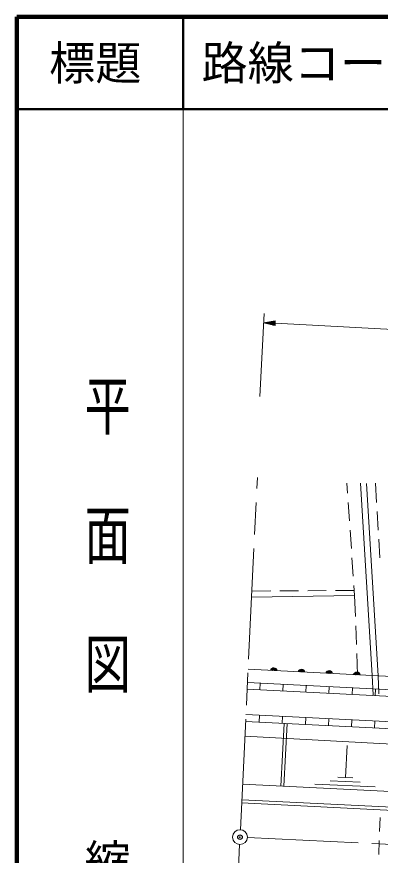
# Model space of a CAD drawing. Units: millimetres, scale not verified. Extents: x 40000 to 680000, y 20000 to 380000.
# Drawn here: x 40000 to 79350, y 289183 to 380000 of the extents above; entities that cross this region are included whole.
import ezdxf
from ezdxf.enums import TextEntityAlignment as Align

# ---------------------------------------------------------------- set-up
doc = ezdxf.new("R2010")
doc.units = ezdxf.units.MM
doc.header["$LTSCALE"] = 1000
doc.header["$PDMODE"] = 32
doc.header["$PDSIZE"] = 500
doc.linetypes.add('CHAIN', pattern=[18.5, 12, -1.5, 3.5, -1.5])
for name, color, linetype, lineweight in [('M-BGD', 7, 'Continuous', 13), ('M-BMK', 2, 'CHAIN', 13), ('M-BMK-SRVR', 3, 'Continuous', 13), ('M-STR-HTXT', 7, 'Continuous', 13), ('M-STR-STRD', 7, 'Continuous', 13), ('M-TTL', 2, 'Continuous', 140), ('M-TTL-BAND', 7, 'Continuous', 13), ('M-TTL-LINE', 7, 'Continuous', 50)]:
    doc.layers.add(name, color=color, linetype=linetype, lineweight=lineweight)
doc.layers.add('M-OTRS', color=6, linetype='Continuous')
doc.layers.add('M-TTL-TXT', color=7, linetype='Continuous')
doc.styles.add('@ＭＳ ゴシック', font='')
doc.styles.add('ＭＳ ゴシック', font='')
doc.styles.get('@ＭＳ ゴシック').set_extended_font_data('@MS Gothic')
doc.styles.get('ＭＳ ゴシック').set_extended_font_data('MS Gothic')

msp = doc.modelspace()

# ---------------------------------------------------------------- linework, layer by layer
at = {"layer": 'M-BGD'}
for p, q in [((75808, 328391), (75733, 329478)), ((77222, 329478), (78479, 308639)), ((77878, 329444), (79135, 308606)), ((78957, 327402), (78836, 329496)), ((76016, 325398), (75878, 327394)), ((79130, 324407), (79015, 326404)), ((76224, 322406), (76085, 324401)), ((79304, 321412), (79188, 323409)), ((76431, 319413), (76293, 321408)), ((74497, 317857), (76538, 317871)), ((76576, 317328), (76501, 318415)), ((76576, 317328), (65423, 317117)), ((65456, 317797), (67497, 317810)), ((68497, 317817), (70497, 317830)), ((71497, 317837), (73497, 317851)), ((76661, 315023), (76576, 317328)), ((76772, 312025), (76698, 314024)), ((76893, 308721), (76808, 311026)), ((64977, 307905), (87690, 306758)), ((78479, 308639), (78572, 306569)), ((79135, 308606), (79209, 306650)), ((64940, 307156), (87653, 306008)), ((66346, 307836), (66308, 307087)), ((68843, 307710), (68805, 306961)), ((71340, 307584), (71302, 306834)), ((73837, 307457), (73799, 306708)), ((76333, 307331), (76296, 306582)), ((78830, 307205), (78792, 306456)), ((87743, 303273), (64810, 304420)), ((66253, 303597), (66290, 304346)), ((87707, 302524), (64773, 303671)), ((68944, 303462), (68601, 296677)), ((68749, 303472), (68787, 304221)), ((68921, 296661), (69267, 303446)), ((71246, 303347), (71284, 304096)), ((73743, 303222), (73781, 303971)), ((76240, 303097), (76278, 303846)), ((78737, 302972), (78774, 303722)), ((75582, 297606), (75753, 301084)), ((77191, 297092), (73930, 297251)), ((76397, 297566), (74767, 297646)), ((78800, 296577), (72278, 296897)), ((79338, 293268), (79284, 291769)), ((79248, 290770), (79193, 289271))]:
    msp.add_line(p, q, dxfattribs=at)
for points in [[(139777, 305690), (85582, 308273), (65046, 309332)], [(64696, 302083), (79267, 301295), (95484, 300470), (117146, 299402), (143571, 298120)], [(145365, 292846), (101476, 295052), (77581, 296236), (64445, 296880)]]:
    msp.add_lwpolyline(points, dxfattribs=at)
for centre, radius, start, end in [((67821, 309134), 354, 5.84761, 168.25279), ((67821, 309134), 283, 8.07165, 166.02875), ((67821, 309134), 212, 11.81798, 162.28243), ((67821, 309134), 142, 19.52971, 154.5707), ((67821, 309134), 100, 29.84737, 144.25303), ((70817, 308980), 354, 5.84761, 168.25279), ((70817, 308980), 283, 8.07165, 166.02875), ((70817, 308980), 212, 11.81798, 162.28243), ((70817, 308980), 142, 19.52971, 154.5707), ((70817, 308980), 100, 29.84737, 144.25303), ((73813, 308826), 354, 5.84761, 168.25279), ((73813, 308826), 283, 8.07165, 166.02875), ((73813, 308826), 212, 11.81798, 162.28243), ((73813, 308826), 142, 19.52971, 154.5707), ((73813, 308826), 100, 29.84737, 144.25303), ((76809, 308671), 354, 5.84761, 168.25279), ((76809, 308671), 283, 8.07165, 166.02875), ((76809, 308671), 212, 11.81798, 162.28243), ((76809, 308671), 142, 19.52971, 154.5707), ((76809, 308671), 100, 29.84737, 144.25303)]:
    msp.add_arc(centre, radius, start, end, dxfattribs=at)
at = {"layer": 'M-BMK'}
for p, q in [((64206, 291942), (66051, 330114)), ((64966, 291104), (163322, 286298)), ((63111, 269290), (64129, 290344))]:
    msp.add_line(p, q, dxfattribs=at)
at = {"layer": 'M-BMK-SRVR'}
msp.add_circle((64167, 291143), 800, dxfattribs=at)
msp.add_circle((64167, 291143), 800, dxfattribs=at)
at = {"layer": 'M-OTRS'}
msp.add_point((64167, 291143), dxfattribs=at)
msp.add_point((64167, 291143), dxfattribs=at)
at = {"layer": 'M-STR-HTXT'}
for p, q in [((66303, 338875), (66777, 347863)), ((66725, 346864), (67986, 347048)), ((67229, 346938), (67978, 346898)), ((67981, 346948), (67481, 346974)), ((67734, 347011), (67983, 346998)), ((67960, 346549), (67986, 347048)), ((66725, 346864), (67960, 346549)), ((66725, 346864), (67973, 346798)), ((67970, 346748), (66972, 346801)), ((67975, 346848), (66977, 346901)), ((67219, 346738), (67968, 346698)), ((67965, 346648), (67466, 346675)), ((67713, 346612), (67962, 346599)), ((67973, 346798), (152590, 342337))]:
    msp.add_line(p, q, dxfattribs=at)
at = {"layer": 'M-STR-STRD'}
msp.add_line((130799, 291933), (64362, 295183), dxfattribs=at)
msp.add_lwpolyline([(64347, 294855), (102911, 292917), (130798, 291626), (155187, 290469)], dxfattribs=at)
at = {"layer": 'M-TTL'}
for p, q in [((40000, 380000), (40000, 20000)), ((680000, 380000), (40000, 380000))]:
    msp.add_line(p, q, dxfattribs=at)
at = {"layer": 'M-TTL-BAND'}
msp.add_line((58000, 370000), (58000, 20000), dxfattribs=at)
at = {"layer": 'M-TTL-LINE'}
for p, q in [((58000, 380000), (58000, 370000)), ((40000, 370000), (680000, 370000))]:
    msp.add_line(p, q, dxfattribs=at)

# ---------------------------------------------------------------- texts
at = {"layer": 'M-TTL-BAND', "style": '@ＭＳ ゴシック', "width": 1.4}
msp.add_text('平  面  図', height=3666, rotation=270, dxfattribs=at).set_placement((49777, 306475), align=Align.MIDDLE_RIGHT)
at = {"layer": 'M-TTL-BAND', "style": '@ＭＳ ゴシック'}
msp.add_text('縮尺千分の一', height=3666, rotation=270, dxfattribs=at).set_placement((49777, 261030), align=Align.MIDDLE_RIGHT)
at = {"layer": 'M-TTL-TXT', "style": 'ＭＳ ゴシック'}
msp.add_text('標題', height=3666, dxfattribs=at).set_placement((48500, 375000), align=Align.MIDDLE_CENTER)
msp.add_text('路線コード', height=3666, dxfattribs=at).set_placement((60000, 375000), align=Align.MIDDLE_LEFT)

doc.saveas('drawing.dxf')
